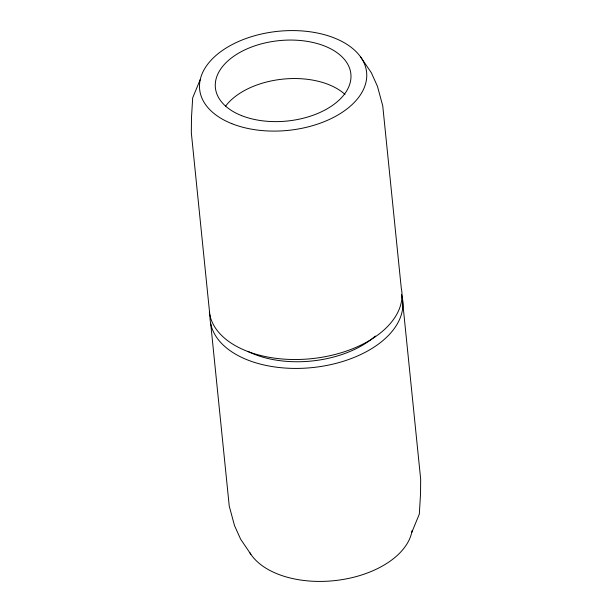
<?xml version="1.0" encoding="UTF-8"?>
<svg xmlns="http://www.w3.org/2000/svg" width="612" height="612" viewBox="0 0 612 612"><rect width="100%" height="100%" fill="white"/><g stroke="black" fill="none" stroke-linecap="round" stroke-linejoin="round"><path stroke-width="0.92" d="M200.285 79.445L192.688 97.851L191.48 117.718L191.327 132.773L209.832 314.989M411.715 532.555L419.312 514.149L420.521 494.282L420.673 479.227L402.168 297.011M360.59 56.924L371.339 72.751L377.489 86.407L382.752 105.876L401.265 288.099A96.788 57.436 -5.8 0 1 315.211 358.25A96.788 57.436 -5.8 0 1 209.358 312.227M210.735 323.901L229.248 506.124L234.511 525.593L240.661 539.249L251.41 555.076A83.905 49.794 -5.8 0 0 340.815 579.824A83.905 49.794 -5.8 0 0 412.083 530.688M250.882 554.304A83.905 49.794 -5.8 0 1 249.88 552.743M401.518 294.433A96.788 57.436 -5.8 0 1 313.589 367.452A96.788 57.436 -5.8 0 1 210.015 315.478M375.347 336.057A85.657 50.834 -5.8 0 1 247.829 351.372M225.522 106.236A68.093 40.407 -5.8 0 1 283.241 79.093A68.093 40.407 -5.8 0 1 344.969 94.409M241.488 115.584A68.093 40.407 -5.8 0 0 350.355 81.97A68.093 40.407 -5.8 0 0 257.545 44.967A68.093 40.407 -5.8 0 0 241.488 115.584M231.81 123.655A83.905 49.794 -5.8 0 0 365.976 82.23A83.905 49.794 -5.8 0 0 251.601 36.636A83.905 49.794 -5.8 0 0 231.81 123.655"/></g></svg>
